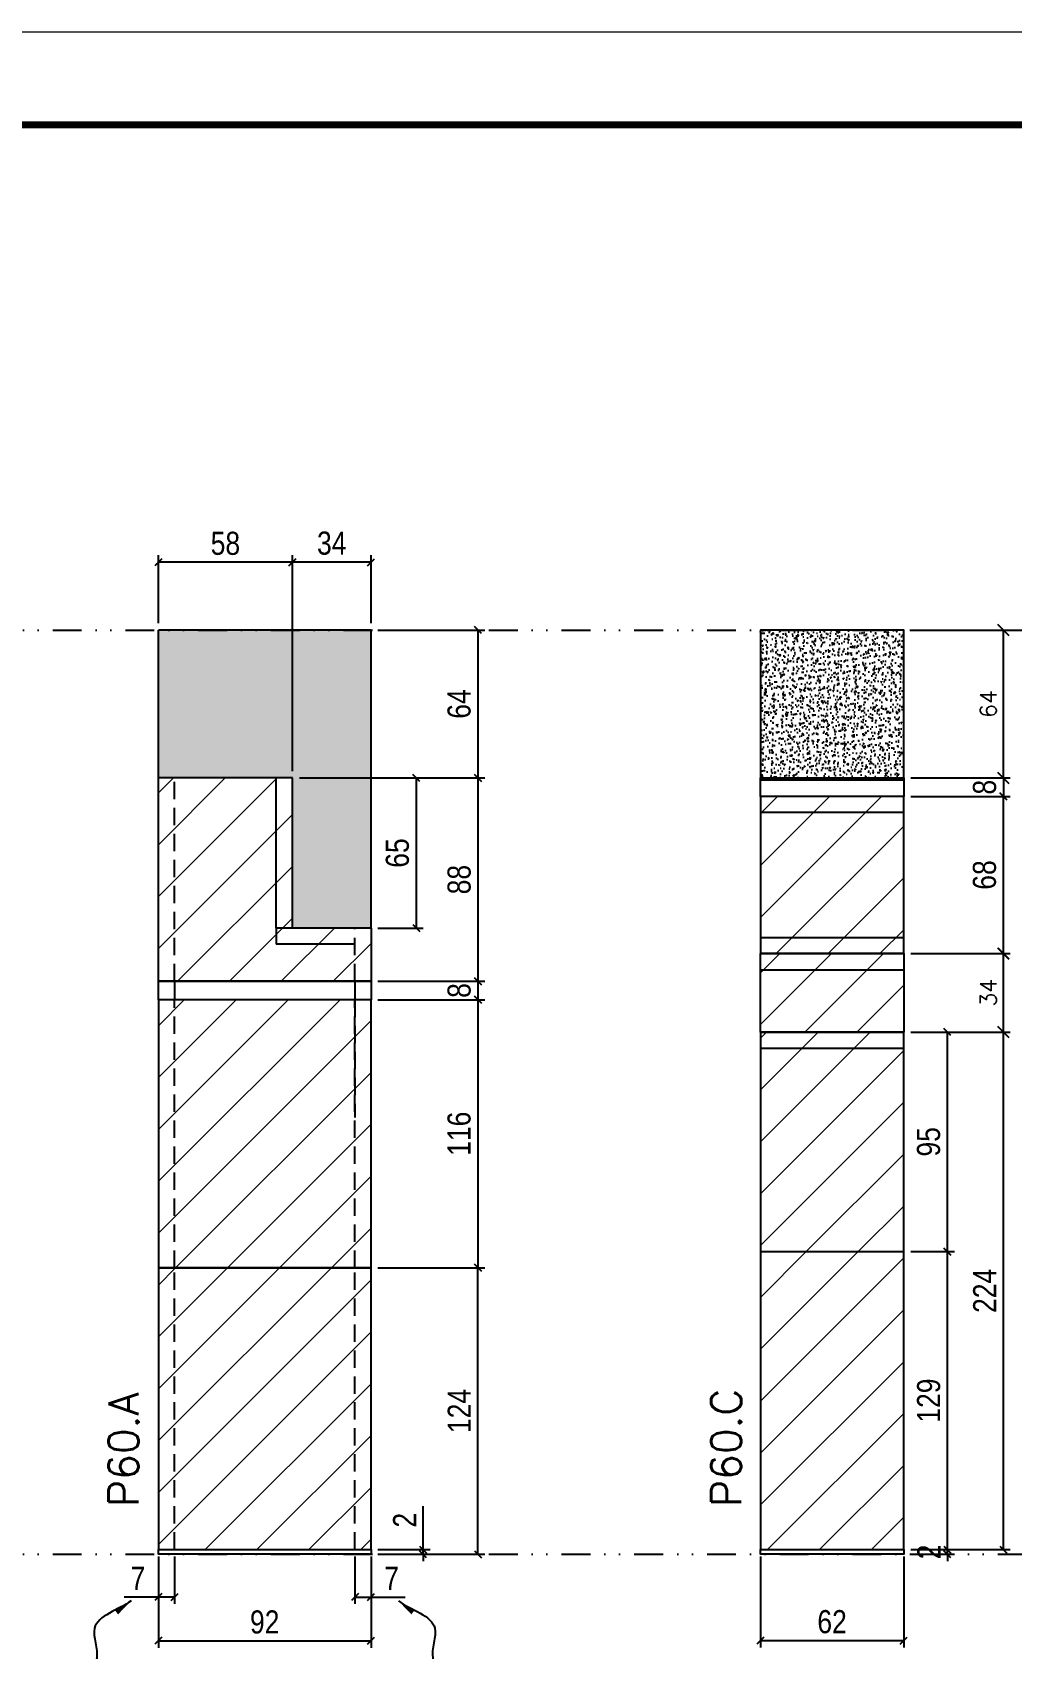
# Model space of a CAD drawing. Extents: x 28748 to 35002, y 14885 to 43501.
# Drawn here: x 29394 to 29818, y 31315 to 32015 of the extents above; entities that cross this region are included whole.
import ezdxf

# ---------------------------------------------------------------- set-up
doc = ezdxf.new("R2010")
doc.units = 0
for name, pattern in [('DASHED', [0.75, 0.5, -0.25]), ('DIVIDE2', [0.625, 0.25, -0.125, 0, -0.125, 0, -0.125]), ('HIDDEN', [0.375, 0.25, -0.125])]:
    doc.linetypes.add(name, pattern=pattern)
for name, color, linetype in [('COTA', 241, 'Continuous'), ('Nível', 160, 'Continuous'), ('Painéis', 200, 'Continuous'), ('SARR_2.2x7', 40, 'Continuous'), ('Sarrafo de Pressão', 42, 'HIDDEN')]:
    doc.layers.add(name, color=color, linetype=linetype)
for name, color, linetype, lineweight in [('Folhas', 255, 'Continuous', 9), ('Hachura', 251, 'Continuous', 9), ('SARRAFO DE PRESSAO', 251, 'DASHED', 9), ('Texto Seção', 7, 'Continuous', 15)]:
    doc.layers.add(name, color=color, linetype=linetype, lineweight=lineweight)
doc.styles.add('COTA TECNICA', font='techl___.ttf', dxfattribs={"height": 10})
doc.styles.add('COTA TECNICA-50', font='techl___.ttf', dxfattribs={"height": 10})
doc.styles.add('REGUA-120', font='ROMANS.shx', dxfattribs={"height": 15})
doc.styles.add('ROMANS', font='romans.shx')
doc.styles.get("Standard").update_dxf_attribs({"font": 'arial.ttf'})
doc.dimstyles.new('COTA PAINEL-50', dxfattribs={"dimtxt": 10, "dimasz": 3, "dimexe": 3, "dimexo": 3, "dimgap": 3, "dimtad": 1, "dimdec": 1, "dimzin": 12, "dimdsep": 46, "dimtxsty": 'COTA TECNICA-50', "dimblk1": 'OBLIQUE', "dimblk2": 'OBLIQUE', "dimsah": 1, "dimcen": 0.9, "dimclrd": 4, "dimclre": 4, "dimclrt": 240, "dimadec": 1, "dimazin": 3, "dimtfac": 1, "dimtdec": 1, "dimtmove": 0, "dimatfit": 3, "dimfxl": 1, "dimtolj": 1, "dimtzin": 12, "dimarcsym": 0})
doc.dimstyles.new('Cota Paínel', dxfattribs={"dimtxt": 7, "dimasz": 5, "dimexe": 3, "dimexo": 3, "dimgap": 3, "dimtad": 1, "dimdec": 1, "dimzin": 12, "dimdsep": 46, "dimtxsty": 'ROMANS', "dimblk": 'ARCHTICK', "dimcen": 0, "dimclrd": 4, "dimclre": 4, "dimclrt": 1, "dimadec": 1, "dimazin": 3, "dimtfac": 1, "dimtdec": 1, "dimtmove": 0, "dimatfit": 3, "dimldrblk": 'OBLIQUE', "dimfxl": 1, "dimtolj": 1, "dimtzin": 12, "dimarcsym": 0})
doc.dimstyles.new('PAINEL', dxfattribs={"dimtxt": 10, "dimasz": 3, "dimexe": 3, "dimexo": 3, "dimgap": 3, "dimtad": 1, "dimdec": 1, "dimzin": 12, "dimdsep": 46, "dimtxsty": 'COTA TECNICA', "dimblk1": 'OBLIQUE', "dimblk2": 'OBLIQUE', "dimsah": 1, "dimcen": 0.9, "dimclrd": 4, "dimclre": 4, "dimclrt": 240, "dimadec": 1, "dimazin": 3, "dimtfac": 1, "dimtdec": 1, "dimtmove": 0, "dimatfit": 3, "dimfxl": 1, "dimtolj": 1, "dimtzin": 12, "dimarcsym": 0})
doc.dimstyles.get("Standard").update_dxf_attribs({"dimtxt": 0.18, "dimasz": 0.18, "dimexe": 0.18, "dimexo": 0.0625, "dimgap": 0.09, "dimtad": 0, "dimtih": 1, "dimtoh": 1, "dimdec": 4, "dimzin": 0, "dimdsep": 46, "dimtxsty": 'Standard', "dimcen": 0.09, "dimadec": 0, "dimazin": 0, "dimtfac": 1, "dimtdec": 4, "dimtofl": 0, "dimtmove": 0, "dimatfit": 3, "dimfxl": 1, "dimtolj": 1, "dimtzin": 0, "dimarcsym": 0})
pattern_1 = [(45, (-101701.595, 2517.664), (-11.2253202, 11.2253202), [])]
pattern_2 = [(45, (-101997.046, 2517.664), (-11.2253202, 11.2253202), [])]
pattern_3 = [(45, (-4755, -1148.575), (-11.22532, 11.22532), [])]

# ---------------------------------------------------------------- blocks, each defined once
blk = doc.blocks.new('9999999999')
at = {"layer": 'Folhas'}
blk.add_lwpolyline([(98138.98, 34190.21), (99623.98, 34190.21), (99623.98, 35240.21), (98138.98, 35240.21)], close=True, dxfattribs=at)
at = {"layer": 'Folhas', "color": 30, "const_width": 3}
blk.add_lwpolyline([(98213.98, 34230.21), (99583.98, 34230.21), (99583.98, 35200.21), (98213.98, 35200.21)], close=True, dxfattribs=at)
blk = doc.blocks.new('_Oblique')
at = {"color": 0, "linetype": 'ByBlock', "lineweight": -2}
blk.add_line((-0.5, -0.5), (0.5, 0.5), dxfattribs=at)
blk = doc.blocks.new('*D816')
at = {"layer": 'COTA', "color": 4, "lineweight": -2, "transparency": 16777216}
for p, q in [((29448.86, 31355.28), (29448.86, 31315.82)), ((29540.86, 31355.28), (29540.86, 31315.82)), ((29448.86, 31318.82), (29540.86, 31318.82))]:
    blk.add_line(p, q, dxfattribs=at)
at = {"layer": 'Defpoints', "color": 0, "transparency": 16777216}
for p in [(29448.86, 31358.28), (29540.86, 31358.28), (29540.86, 31318.82)]:
    blk.add_point(p, dxfattribs=at)
at = {"layer": 'COTA', "color": 4, "lineweight": -2, "transparency": 16777216, "xscale": 3, "yscale": 3, "zscale": 3, "rotation": 180}
blk.add_blockref('_Oblique', (29448.86, 31318.82), dxfattribs=at)
at = {"layer": 'COTA', "color": 4, "lineweight": -2, "transparency": 16777216, "xscale": 3, "yscale": 3, "zscale": 3}
blk.add_blockref('_Oblique', (29540.86, 31318.82), dxfattribs=at)
at = {"layer": 'COTA', "color": 240, "transparency": 16777216, "insert": (29494.86, 31326.91), "char_height": 10, "attachment_point": 5, "style": 'COTA TECNICA'}
blk.add_mtext('\\A1;92', dxfattribs=at)
blk = doc.blocks.new('*D817')
at = {"layer": 'COTA', "color": 4, "lineweight": -2, "transparency": 16777216}
for p, q in [((29448.86, 31353.28), (29448.86, 31334.77)), ((29455.86, 31355.28), (29455.86, 31334.77)), ((29448.86, 31337.77), (29434.13, 31337.77)), ((29455.86, 31337.77), (29448.86, 31337.77))]:
    blk.add_line(p, q, dxfattribs=at)
at = {"layer": 'Defpoints', "color": 0, "transparency": 16777216}
for p in [(29448.86, 31356.28), (29455.86, 31358.28), (29448.86, 31337.77)]:
    blk.add_point(p, dxfattribs=at)
at = {"layer": 'COTA', "color": 4, "lineweight": -2, "transparency": 16777216, "xscale": 3, "yscale": 3, "zscale": 3, "rotation": 180}
blk.add_blockref('_Oblique', (29448.86, 31337.77), dxfattribs=at)
at = {"layer": 'COTA', "color": 4, "lineweight": -2, "transparency": 16777216, "xscale": 3, "yscale": 3, "zscale": 3}
blk.add_blockref('_Oblique', (29455.86, 31337.77), dxfattribs=at)
at = {"layer": 'COTA', "color": 240, "transparency": 16777216, "insert": (29439.99, 31345.84), "char_height": 10, "attachment_point": 5, "style": 'COTA TECNICA-50'}
blk.add_mtext('\\A1;7', dxfattribs=at)
blk = doc.blocks.new('*D818')
at = {"layer": 'COTA', "color": 4, "lineweight": -2, "transparency": 16777216}
for p, q in [((29533.86, 31355.28), (29533.86, 31334.77)), ((29540.86, 31353.28), (29540.86, 31334.77)), ((29533.86, 31337.77), (29540.86, 31337.77)), ((29540.86, 31337.77), (29555.59, 31337.77))]:
    blk.add_line(p, q, dxfattribs=at)
at = {"layer": 'Defpoints', "color": 0, "transparency": 16777216}
for p in [(29533.86, 31358.28), (29540.86, 31356.28), (29540.86, 31337.77)]:
    blk.add_point(p, dxfattribs=at)
at = {"layer": 'COTA', "color": 4, "lineweight": -2, "transparency": 16777216, "xscale": 3, "yscale": 3, "zscale": 3, "rotation": 180}
blk.add_blockref('_Oblique', (29533.86, 31337.77), dxfattribs=at)
at = {"layer": 'COTA', "color": 4, "lineweight": -2, "transparency": 16777216, "xscale": 3, "yscale": 3, "zscale": 3}
blk.add_blockref('_Oblique', (29540.86, 31337.77), dxfattribs=at)
at = {"layer": 'COTA', "color": 240, "transparency": 16777216, "insert": (29549.72, 31345.84), "char_height": 10, "attachment_point": 5, "style": 'COTA TECNICA-50'}
blk.add_mtext('\\A1;7', dxfattribs=at)
blk = doc.blocks.new('*D819')
at = {"layer": 'COTA', "color": 4, "lineweight": -2, "transparency": 16777216}
for p, q in [((29543.86, 31480.28), (29590.1, 31480.28)), ((29587.1, 31356.28), (29587.1, 31480.28)), ((29543.86, 31356.28), (29590.1, 31356.28))]:
    blk.add_line(p, q, dxfattribs=at)
at = {"layer": 'Defpoints', "color": 0, "transparency": 16777216}
for p in [(29540.86, 31480.28), (29587.1, 31480.28), (29540.86, 31356.28)]:
    blk.add_point(p, dxfattribs=at)
at = {"layer": 'COTA', "color": 4, "lineweight": -2, "transparency": 16777216, "xscale": 3, "yscale": 3, "zscale": 3}
for p, rotation in [((29587.1, 31480.28), 90), ((29587.1, 31356.28), 270)]:
    blk.add_blockref('_Oblique', p, dxfattribs=dict(at, rotation=rotation))
at = {"layer": 'COTA', "color": 240, "transparency": 16777216, "insert": (29579.02, 31418.28), "char_height": 10, "attachment_point": 5, "rotation": 90, "style": 'COTA TECNICA-50'}
blk.add_mtext('\\A1;124', dxfattribs=at)
blk = doc.blocks.new('*D820')
at = {"layer": 'COTA', "color": 4, "lineweight": -2, "transparency": 16777216}
for p, q in [((29563.38, 31358.28), (29563.38, 31377.08)), ((29543.86, 31358.28), (29566.38, 31358.28)), ((29543.86, 31356.28), (29566.38, 31356.28)), ((29563.38, 31356.28), (29563.38, 31358.28)), ((29563.38, 31356.28), (29563.38, 31353.28))]:
    blk.add_line(p, q, dxfattribs=at)
at = {"layer": 'Defpoints', "color": 0, "transparency": 16777216}
for p in [(29540.86, 31358.28), (29540.86, 31356.28), (29563.38, 31356.28)]:
    blk.add_point(p, dxfattribs=at)
at = {"layer": 'COTA', "color": 4, "lineweight": -2, "transparency": 16777216, "xscale": 3, "yscale": 3, "zscale": 3}
for p, rotation in [((29563.38, 31358.28), 270), ((29563.38, 31356.28), 90)]:
    blk.add_blockref('_Oblique', p, dxfattribs=dict(at, rotation=rotation))
at = {"layer": 'COTA', "color": 240, "transparency": 16777216, "insert": (29555.38, 31371.02), "char_height": 10, "attachment_point": 5, "rotation": 90, "style": 'COTA TECNICA-50'}
blk.add_mtext('\\A1;2', dxfattribs=at)
blk = doc.blocks.new('*D821')
at = {"layer": 'COTA', "color": 4, "linetype": 'ByBlock', "lineweight": -2, "transparency": 16777216}
for p, q in [((29543.86, 31596.28), (29590.1, 31596.28)), ((29587.1, 31596.28), (29587.1, 31480.28)), ((29543.86, 31480.28), (29590.1, 31480.28))]:
    blk.add_line(p, q, dxfattribs=at)
at = {"layer": 'Defpoints', "color": 0, "linetype": 'ByBlock', "transparency": 16777216}
for p in [(29540.86, 31596.28), (29540.86, 31480.28), (29587.1, 31480.28)]:
    blk.add_point(p, dxfattribs=at)
at = {"layer": 'COTA', "color": 4, "linetype": 'ByBlock', "lineweight": -2, "transparency": 16777216, "xscale": 3, "yscale": 3, "zscale": 3}
for p, rotation in [((29587.1, 31596.28), 90), ((29587.1, 31480.28), 270)]:
    blk.add_blockref('_Oblique', p, dxfattribs=dict(at, rotation=rotation))
at = {"layer": 'COTA', "color": 240, "linetype": 'ByBlock', "transparency": 16777216, "insert": (29578.99, 31538.28), "char_height": 10, "attachment_point": 5, "rotation": 90, "style": 'COTA TECNICA'}
blk.add_mtext('\\A1;116', dxfattribs=at)
blk = doc.blocks.new('*D822')
at = {"layer": 'COTA', "color": 4, "lineweight": -2, "transparency": 16777216}
for p, q in [((29709.3, 31355.28), (29709.3, 31315.93)), ((29771.3, 31355.28), (29771.3, 31315.93)), ((29709.3, 31318.93), (29771.3, 31318.93))]:
    blk.add_line(p, q, dxfattribs=at)
at = {"layer": 'Defpoints', "color": 0, "transparency": 16777216}
for p in [(29709.3, 31358.28), (29771.3, 31358.28), (29771.3, 31318.93)]:
    blk.add_point(p, dxfattribs=at)
at = {"layer": 'COTA', "color": 4, "lineweight": -2, "transparency": 16777216, "xscale": 3, "yscale": 3, "zscale": 3, "rotation": 180}
blk.add_blockref('_Oblique', (29709.3, 31318.93), dxfattribs=at)
at = {"layer": 'COTA', "color": 4, "lineweight": -2, "transparency": 16777216, "xscale": 3, "yscale": 3, "zscale": 3}
blk.add_blockref('_Oblique', (29771.3, 31318.93), dxfattribs=at)
at = {"layer": 'COTA', "color": 240, "transparency": 16777216, "insert": (29740.3, 31327.03), "char_height": 10, "attachment_point": 5, "style": 'COTA TECNICA'}
blk.add_mtext('\\A1;62', dxfattribs=at)
blk = doc.blocks.new('*D823')
at = {"layer": 'COTA', "color": 4, "lineweight": -2, "transparency": 16777216}
for p, q in [((29774.3, 31358.28), (29793.21, 31358.28)), ((29774.3, 31356.28), (29793.21, 31356.28)), ((29790.21, 31358.28), (29790.21, 31361.28)), ((29790.21, 31356.28), (29790.21, 31358.28)), ((29790.21, 31356.28), (29790.21, 31353.28))]:
    blk.add_line(p, q, dxfattribs=at)
at = {"layer": 'Defpoints', "color": 0, "transparency": 16777216}
for p in [(29771.3, 31358.28), (29771.3, 31356.28), (29790.21, 31358.28)]:
    blk.add_point(p, dxfattribs=at)
at = {"layer": 'COTA', "color": 4, "lineweight": -2, "transparency": 16777216, "xscale": 3, "yscale": 3, "zscale": 3}
for p, rotation in [((29790.21, 31358.28), 270), ((29790.21, 31356.28), 90)]:
    blk.add_blockref('_Oblique', p, dxfattribs=dict(at, rotation=rotation))
at = {"layer": 'COTA', "color": 240, "transparency": 16777216, "insert": (29782.21, 31357.28), "char_height": 10, "attachment_point": 5, "rotation": 90, "style": 'COTA TECNICA-50'}
blk.add_mtext('\\A1;2', dxfattribs=at)
blk = doc.blocks.new('*D1682')
at = {"layer": 'COTA', "color": 4, "linetype": 'ByBlock', "lineweight": -2, "transparency": 16777216}
for p, q in [((29774.3, 31582.28), (29817.39, 31582.28)), ((29814.39, 31358.28), (29814.39, 31582.28)), ((29774.3, 31358.28), (29817.39, 31358.28))]:
    blk.add_line(p, q, dxfattribs=at)
at = {"layer": 'Defpoints', "color": 0, "linetype": 'ByBlock', "transparency": 16777216}
for p in [(29771.3, 31582.28), (29814.39, 31582.28), (29771.3, 31358.28)]:
    blk.add_point(p, dxfattribs=at)
at = {"layer": 'COTA', "color": 4, "linetype": 'ByBlock', "lineweight": -2, "transparency": 16777216, "xscale": 3, "yscale": 3, "zscale": 3}
for p, rotation in [((29814.39, 31582.28), 90), ((29814.39, 31358.28), 270)]:
    blk.add_blockref('_Oblique', p, dxfattribs=dict(at, rotation=rotation))
at = {"layer": 'COTA', "color": 240, "linetype": 'ByBlock', "transparency": 16777216, "insert": (29806.31, 31470.28), "char_height": 10, "attachment_point": 5, "rotation": 90, "style": 'COTA TECNICA'}
blk.add_mtext('\\A1;224', dxfattribs=at)
blk = doc.blocks.new('*D1683')
at = {"layer": 'COTA', "color": 4, "linetype": 'ByBlock', "lineweight": -2, "transparency": 16777216}
for p, q in [((29774.3, 31487.28), (29793.21, 31487.28)), ((29790.21, 31358.28), (29790.21, 31487.28)), ((29774.3, 31358.28), (29793.21, 31358.28))]:
    blk.add_line(p, q, dxfattribs=at)
at = {"layer": 'Defpoints', "color": 0, "linetype": 'ByBlock', "transparency": 16777216}
for p in [(29771.3, 31487.28), (29790.21, 31487.28), (29771.3, 31358.28)]:
    blk.add_point(p, dxfattribs=at)
at = {"layer": 'COTA', "color": 4, "linetype": 'ByBlock', "lineweight": -2, "transparency": 16777216, "xscale": 3, "yscale": 3, "zscale": 3}
for p, rotation in [((29790.21, 31487.28), 90), ((29790.21, 31358.28), 270)]:
    blk.add_blockref('_Oblique', p, dxfattribs=dict(at, rotation=rotation))
at = {"layer": 'COTA', "color": 240, "linetype": 'ByBlock', "transparency": 16777216, "insert": (29782.12, 31422.78), "char_height": 10, "attachment_point": 5, "rotation": 90, "style": 'COTA TECNICA'}
blk.add_mtext('\\A1;129', dxfattribs=at)
blk = doc.blocks.new('*D1684')
at = {"layer": 'COTA', "color": 4, "linetype": 'ByBlock', "lineweight": -2, "transparency": 16777216}
for p, q in [((29774.3, 31582.28), (29793.21, 31582.28)), ((29790.21, 31487.28), (29790.21, 31582.28)), ((29774.3, 31487.28), (29793.21, 31487.28))]:
    blk.add_line(p, q, dxfattribs=at)
at = {"layer": 'Defpoints', "color": 0, "linetype": 'ByBlock', "transparency": 16777216}
for p in [(29771.3, 31582.28), (29790.21, 31582.28), (29771.3, 31487.28)]:
    blk.add_point(p, dxfattribs=at)
at = {"layer": 'COTA', "color": 4, "linetype": 'ByBlock', "lineweight": -2, "transparency": 16777216, "xscale": 3, "yscale": 3, "zscale": 3}
for p, rotation in [((29790.21, 31582.28), 90), ((29790.21, 31487.28), 270)]:
    blk.add_blockref('_Oblique', p, dxfattribs=dict(at, rotation=rotation))
at = {"layer": 'COTA', "color": 240, "linetype": 'ByBlock', "transparency": 16777216, "insert": (29782.07, 31534.78), "char_height": 10, "attachment_point": 5, "rotation": 90, "style": 'COTA TECNICA'}
blk.add_mtext('\\A1;95', dxfattribs=at)
blk = doc.blocks.new('_ArchTick')
at = {"color": 0, "linetype": 'ByBlock', "const_width": 0.15}
blk.add_lwpolyline([(-0.5, -0.5), (0.5, 0.5)], dxfattribs=at)
blk = doc.blocks.new('*D1689')
at = {"layer": 'COTA', "color": 4, "lineweight": -2, "transparency": 16777216}
for p, q in [((29774.3, 31616.28), (29817.39, 31616.28)), ((29814.39, 31582.28), (29814.39, 31616.28)), ((29774.3, 31582.28), (29817.39, 31582.28))]:
    blk.add_line(p, q, dxfattribs=at)
at = {"layer": 'Defpoints', "color": 0, "transparency": 16777216}
for p in [(29771.3, 31616.28), (29814.39, 31616.28), (29771.3, 31582.28)]:
    blk.add_point(p, dxfattribs=at)
at = {"layer": 'COTA', "color": 4, "lineweight": -2, "transparency": 16777216, "xscale": 5, "yscale": 5, "zscale": 5}
for p, rotation in [((29814.39, 31616.28), 90), ((29814.39, 31582.28), 270)]:
    blk.add_blockref('_ArchTick', p, dxfattribs=dict(at, rotation=rotation))
at = {"layer": 'COTA', "color": 1, "transparency": 16777216, "insert": (29807.89, 31599.28), "char_height": 7, "attachment_point": 5, "rotation": 90, "style": 'ROMANS'}
blk.add_mtext('\\A1;34', dxfattribs=at)
blk = doc.blocks.new('*D2016')
at = {"layer": 'COTA', "color": 4, "lineweight": -2, "transparency": 16777216}
for p, q in [((29774.3, 31756.28), (29817.39, 31756.28)), ((29814.39, 31692.28), (29814.39, 31756.28)), ((29774.3, 31692.28), (29817.39, 31692.28))]:
    blk.add_line(p, q, dxfattribs=at)
at = {"layer": 'Defpoints', "color": 0, "transparency": 16777216}
for p in [(29771.3, 31756.28), (29814.39, 31756.28), (29771.3, 31692.28)]:
    blk.add_point(p, dxfattribs=at)
at = {"layer": 'COTA', "color": 4, "lineweight": -2, "transparency": 16777216, "xscale": 5, "yscale": 5, "zscale": 5}
for p, rotation in [((29814.39, 31756.28), 90), ((29814.39, 31692.28), 270)]:
    blk.add_blockref('_ArchTick', p, dxfattribs=dict(at, rotation=rotation))
at = {"layer": 'COTA', "color": 1, "transparency": 16777216, "insert": (29807.89, 31724.28), "char_height": 7, "attachment_point": 5, "rotation": 90, "style": 'ROMANS'}
blk.add_mtext('\\A1;64', dxfattribs=at)
blk = doc.blocks.new('*D2124')
at = {"layer": 'COTA', "color": 4, "lineweight": -2, "transparency": 16777216}
for p, q in [((29774.3, 31684.28), (29817.39, 31684.28)), ((29814.39, 31616.28), (29814.39, 31684.28)), ((29774.3, 31616.28), (29817.39, 31616.28))]:
    blk.add_line(p, q, dxfattribs=at)
at = {"layer": 'Defpoints', "color": 0, "transparency": 16777216}
for p in [(29771.3, 31684.28), (29814.39, 31684.28), (29771.3, 31616.28)]:
    blk.add_point(p, dxfattribs=at)
at = {"layer": 'COTA', "color": 4, "lineweight": -2, "transparency": 16777216, "xscale": 3, "yscale": 3, "zscale": 3}
for p, rotation in [((29814.39, 31684.28), 90), ((29814.39, 31616.28), 270)]:
    blk.add_blockref('_Oblique', p, dxfattribs=dict(at, rotation=rotation))
at = {"layer": 'COTA', "color": 240, "transparency": 16777216, "insert": (29806.26, 31650.28), "char_height": 10, "attachment_point": 5, "rotation": 90, "style": 'COTA TECNICA'}
blk.add_mtext('\\A1;68', dxfattribs=at)
blk = doc.blocks.new('*D2448')
at = {"layer": 'COTA', "color": 4, "lineweight": -2, "transparency": 16777216}
for p, q in [((29543.86, 31756.28), (29590.1, 31756.28)), ((29587.1, 31756.28), (29587.1, 31692.28)), ((29543.86, 31692.28), (29590.1, 31692.28))]:
    blk.add_line(p, q, dxfattribs=at)
at = {"layer": 'Defpoints', "color": 0, "transparency": 16777216}
for p in [(29540.86, 31756.28), (29540.86, 31692.28), (29587.1, 31692.28)]:
    blk.add_point(p, dxfattribs=at)
at = {"layer": 'COTA', "color": 4, "lineweight": -2, "transparency": 16777216, "xscale": 3, "yscale": 3, "zscale": 3}
for p, rotation in [((29587.1, 31756.28), 90), ((29587.1, 31692.28), 270)]:
    blk.add_blockref('_Oblique', p, dxfattribs=dict(at, rotation=rotation))
at = {"layer": 'COTA', "color": 240, "transparency": 16777216, "insert": (29578.99, 31724.28), "char_height": 10, "attachment_point": 5, "rotation": 90, "style": 'COTA TECNICA'}
blk.add_mtext('\\A1;64', dxfattribs=at)
blk = doc.blocks.new('*D2449')
at = {"layer": 'COTA', "color": 4, "lineweight": -2, "transparency": 16777216}
for p, q in [((29506.86, 31695.28), (29506.86, 31788.63)), ((29540.86, 31785.63), (29506.86, 31785.63)), ((29540.86, 31759.28), (29540.86, 31788.63))]:
    blk.add_line(p, q, dxfattribs=at)
at = {"layer": 'Defpoints', "color": 0, "transparency": 16777216}
for p in [(29506.86, 31785.63), (29540.86, 31756.28), (29506.86, 31692.28)]:
    blk.add_point(p, dxfattribs=at)
at = {"layer": 'COTA', "color": 4, "lineweight": -2, "transparency": 16777216, "xscale": 3, "yscale": 3, "zscale": 3, "rotation": 180}
blk.add_blockref('_Oblique', (29506.86, 31785.63), dxfattribs=at)
at = {"layer": 'COTA', "color": 4, "lineweight": -2, "transparency": 16777216, "xscale": 3, "yscale": 3, "zscale": 3}
blk.add_blockref('_Oblique', (29540.86, 31785.63), dxfattribs=at)
at = {"layer": 'COTA', "color": 240, "transparency": 16777216, "insert": (29523.86, 31793.85), "char_height": 10, "attachment_point": 5, "style": 'COTA TECNICA'}
blk.add_mtext('\\A1;34', dxfattribs=at)
blk = doc.blocks.new('*D2450')
at = {"layer": 'COTA', "color": 4, "lineweight": -2, "transparency": 16777216}
for p, q in [((29448.86, 31759.28), (29448.86, 31788.63)), ((29506.86, 31785.63), (29448.86, 31785.63)), ((29506.86, 31695.28), (29506.86, 31788.63))]:
    blk.add_line(p, q, dxfattribs=at)
at = {"layer": 'Defpoints', "color": 0, "transparency": 16777216}
for p in [(29448.86, 31785.63), (29448.86, 31756.28), (29506.86, 31692.28)]:
    blk.add_point(p, dxfattribs=at)
at = {"layer": 'COTA', "color": 4, "lineweight": -2, "transparency": 16777216, "xscale": 3, "yscale": 3, "zscale": 3, "rotation": 180}
blk.add_blockref('_Oblique', (29448.86, 31785.63), dxfattribs=at)
at = {"layer": 'COTA', "color": 4, "lineweight": -2, "transparency": 16777216, "xscale": 3, "yscale": 3, "zscale": 3}
blk.add_blockref('_Oblique', (29506.86, 31785.63), dxfattribs=at)
at = {"layer": 'COTA', "color": 240, "transparency": 16777216, "insert": (29477.86, 31793.76), "char_height": 10, "attachment_point": 5, "style": 'COTA TECNICA'}
blk.add_mtext('\\A1;58', dxfattribs=at)
blk = doc.blocks.new('*D2451')
at = {"layer": 'COTA', "color": 4, "lineweight": -2, "transparency": 16777216}
for p, q in [((29509.86, 31692.28), (29563.4, 31692.28)), ((29560.4, 31692.28), (29560.4, 31627.28)), ((29543.86, 31627.28), (29563.4, 31627.28))]:
    blk.add_line(p, q, dxfattribs=at)
at = {"layer": 'Defpoints', "color": 0, "transparency": 16777216}
for p in [(29506.86, 31692.28), (29540.86, 31627.28), (29560.4, 31627.28)]:
    blk.add_point(p, dxfattribs=at)
at = {"layer": 'COTA', "color": 4, "lineweight": -2, "transparency": 16777216, "xscale": 3, "yscale": 3, "zscale": 3}
for p, rotation in [((29560.4, 31692.28), 90), ((29560.4, 31627.28), 270)]:
    blk.add_blockref('_Oblique', p, dxfattribs=dict(at, rotation=rotation))
at = {"layer": 'COTA', "color": 240, "transparency": 16777216, "insert": (29552.29, 31659.78), "char_height": 10, "attachment_point": 5, "rotation": 90, "style": 'COTA TECNICA'}
blk.add_mtext('\\A1;65', dxfattribs=at)
blk = doc.blocks.new('*D2452')
at = {"layer": 'COTA', "color": 4, "lineweight": -2, "transparency": 16777216}
for p, q in [((29509.86, 31692.28), (29590.1, 31692.28)), ((29587.1, 31692.28), (29587.1, 31604.28)), ((29543.86, 31604.28), (29590.1, 31604.28))]:
    blk.add_line(p, q, dxfattribs=at)
at = {"layer": 'Defpoints', "color": 0, "transparency": 16777216}
for p in [(29506.86, 31692.28), (29540.86, 31604.28), (29587.1, 31604.28)]:
    blk.add_point(p, dxfattribs=at)
at = {"layer": 'COTA', "color": 4, "lineweight": -2, "transparency": 16777216, "xscale": 3, "yscale": 3, "zscale": 3}
for p, rotation in [((29587.1, 31692.28), 90), ((29587.1, 31604.28), 270)]:
    blk.add_blockref('_Oblique', p, dxfattribs=dict(at, rotation=rotation))
at = {"layer": 'COTA', "color": 240, "transparency": 16777216, "insert": (29579, 31648.28), "char_height": 10, "attachment_point": 5, "rotation": 90, "style": 'COTA TECNICA'}
blk.add_mtext('\\A1;88', dxfattribs=at)
blk = doc.blocks.new('*D2615')
at = {"layer": 'COTA', "color": 4, "lineweight": -2, "transparency": 16777216}
for p, q in [((29543.86, 31604.28), (29590.1, 31604.28)), ((29587.1, 31604.28), (29587.1, 31596.28)), ((29543.86, 31596.28), (29590.1, 31596.28))]:
    blk.add_line(p, q, dxfattribs=at)
at = {"layer": 'Defpoints', "color": 0, "transparency": 16777216}
for p in [(29540.86, 31604.28), (29540.86, 31596.28), (29587.1, 31596.28)]:
    blk.add_point(p, dxfattribs=at)
at = {"layer": 'COTA', "color": 4, "lineweight": -2, "transparency": 16777216, "xscale": 3, "yscale": 3, "zscale": 3}
for p, rotation in [((29587.1, 31604.28), 90), ((29587.1, 31596.28), 270)]:
    blk.add_blockref('_Oblique', p, dxfattribs=dict(at, rotation=rotation))
at = {"layer": 'COTA', "color": 240, "transparency": 16777216, "insert": (29579, 31600.28), "char_height": 10, "attachment_point": 5, "rotation": 90, "style": 'COTA TECNICA'}
blk.add_mtext('\\A1;8', dxfattribs=at)
blk = doc.blocks.new('*D2616')
at = {"layer": 'COTA', "color": 4, "lineweight": -2, "transparency": 16777216}
for p, q in [((29774.3, 31692.28), (29817.39, 31692.28)), ((29814.39, 31692.28), (29814.39, 31684.28)), ((29774.3, 31684.28), (29817.39, 31684.28))]:
    blk.add_line(p, q, dxfattribs=at)
at = {"layer": 'Defpoints', "color": 0, "transparency": 16777216}
for p in [(29771.3, 31692.28), (29771.3, 31684.28), (29814.39, 31684.28)]:
    blk.add_point(p, dxfattribs=at)
at = {"layer": 'COTA', "color": 4, "lineweight": -2, "transparency": 16777216, "xscale": 3, "yscale": 3, "zscale": 3}
for p, rotation in [((29814.39, 31692.28), 90), ((29814.39, 31684.28), 270)]:
    blk.add_blockref('_Oblique', p, dxfattribs=dict(at, rotation=rotation))
at = {"layer": 'COTA', "color": 240, "transparency": 16777216, "insert": (29806.29, 31688.28), "char_height": 10, "attachment_point": 5, "rotation": 90, "style": 'COTA TECNICA'}
blk.add_mtext('\\A1;8', dxfattribs=at)

msp = doc.modelspace()

# ---------------------------------------------------------------- hatches: boundary and pattern name
at = {"layer": 'COTA', "linetype": 'ByBlock'}
h = msp.add_hatch(dxfattribs=at)
h.set_pattern_fill('AR-CONC', color=256, scale=0.03)
h.set_pattern_definition([(50, (-1543.851, -1099.575), (5.46554007, -0.47817257), [0.5715, -6.2865]), (355, (-1543.851, -1099.575), (-1.05730264, 5.73170536), [0.4572, -5.0292175]), (100.451445, (-1543.396, -1099.615), (4.4082374, 5.25353256), [0.48570026, -5.34270734]), (46.1842, (-1543.851, -1098.051), (8.1323712, -1.2612698), [0.85725, -9.42975]), (96.635558, (-1543.1735, -1098.156), (7.122124, 7.4227837), [0.7285507, -8.0140682]), (351.184151, (-1543.851, -1098.051), (7.122124, 7.4227837), [0.685799, -7.543792]), (21, (-1543.089, -1098.432), (4.54843174, -3.06795595), [0.5715, -6.2865]), (326, (-1543.089, -1098.432), (1.85406085, 5.525639), [0.4572, -5.0292]), (71.451445, (-1542.71, -1098.688), (6.4024926, 2.45768307), [0.48570026, -5.3426981]), (37.5, (-1543.8512, -1099.5751), (0.0926581, 2.53665117), [0, -4.96824, 0, -5.1054, 0, -5.04825]), (7.5, (-1543.8512, -1099.575), (2.00458988, 3.00541724), [0, -2.91084, 0, -4.85394, 0, -1.92405]), (327.5, (-1545.5505, -1099.5751), (4.067717855, -0.17186232), [0, -1.905, 0, -5.9436, 0, -7.8867]), (317.5, (-1546.3125, -1099.575), (4.44387544, 0.76279473), [0, -2.4765, 0, -3.94716, 0, -5.6007])])
h.paths.add_polyline_path([(29540.86, 31627.28), (29506.86, 31627.28), (29506.86, 31692.28), (29448.86, 31692.28), (29448.86, 31756.28), (29540.86, 31756.28)])
h = msp.add_hatch(dxfattribs=at)
h.set_pattern_fill('AR-CONC', color=256, scale=0.03)
h.set_pattern_definition([(50, (22615.8086, 34439.735), (5.46554, -0.4781726), [0.5715, -6.2865]), (355, (22615.8086, 34439.735), (-1.0573026, 5.7317054), [0.4572, -5.0292175]), (100.451445, (22616.264, 34439.695), (4.4082374, 5.2535326), [0.4857003, -5.3427073]), (46.1842, (22615.8086, 34441.259), (8.132371, -1.26127), [0.85725, -9.42975]), (96.63556, (22616.486, 34441.154), (7.122124, 7.422784), [0.728551, -8.014068]), (351.18415, (22615.809, 34441.259), (7.122124, 7.422784), [0.685799, -7.543792]), (21, (22616.5706, 34440.878), (4.5484317, -3.067956), [0.5715, -6.2865]), (326, (22616.5706, 34440.878), (1.854061, 5.525639), [0.4572, -5.0292]), (71.451445, (22616.9496, 34440.6224), (6.4024926, 2.457683), [0.4857003, -5.342698]), (37.5, (22615.8086, 34439.735), (0.0926581, 2.53665117), [0, -4.96824, 0, -5.1054, 0, -5.04825]), (7.5, (22615.8086, 34439.735), (2.0045899, 3.0054172), [0, -2.91084, 0, -4.85394, 0, -1.92405]), (327.5, (22614.1093, 34439.735), (4.06771786, -0.1718623), [0, -1.905, 0, -5.9436, 0, -7.8867]), (317.5, (22613.3473, 34439.735), (4.4438754, 0.7627947), [0, -2.4765, 0, -3.94716, 0, -5.6007])])
h.paths.add_polyline_path([(29771.3, 31756.28), (29709.3, 31756.28), (29709.3, 31692.28), (29771.3, 31692.28)])
at = {"layer": 'Hachura'}
h = msp.add_hatch(dxfattribs=at)
h.set_pattern_fill('ANSI31', color=256, scale=5)
h.set_pattern_definition(pattern_3)
h.paths.add_polyline_path([(29506.86, 31692.28), (29448.86, 31692.28), (29448.86, 31604.28), (29540.86, 31604.28), (29540.86, 31627.28), (29506.86, 31627.28)])
h = msp.add_hatch(dxfattribs=at)
h.set_pattern_fill('ANSI31', color=256, scale=5)
h.set_pattern_definition(pattern_3)
h.paths.add_polyline_path([(29771.3, 31684.28), (29709.3, 31684.28), (29709.3, 31616.28), (29771.3, 31616.28)])
at = {"layer": 'Hachura', "linetype": 'ByBlock'}
h = msp.add_hatch(dxfattribs=at)
h.set_pattern_fill('ANSI31', color=256, scale=5)
h.set_pattern_definition([(45, (22615.809, 34392.735), (-11.22532, 11.22532), [])])
h.paths.add_polyline_path([(29709.3, 31616.28), (29709.3, 31582.28), (29771.3, 31582.28), (29771.3, 31616.28)])
h = msp.add_hatch(dxfattribs=at)
h.set_pattern_fill('ANSI31', color=256, scale=5)
h.set_pattern_definition(pattern_1)
h.paths.add_polyline_path([(29540.86, 31596.28), (29448.86, 31596.28), (29448.86, 31480.28), (29540.86, 31480.28)])
h = msp.add_hatch(dxfattribs=at)
h.set_pattern_fill('ANSI31', color=256, scale=5)
h.set_pattern_definition(pattern_2)
h.paths.add_polyline_path([(29709.3, 31487.28), (29771.3, 31487.28), (29771.3, 31582.28), (29709.3, 31582.28)])
h = msp.add_hatch(dxfattribs=at)
h.set_pattern_fill('ANSI31', color=256, scale=5)
h.set_pattern_definition(pattern_2)
h.paths.add_polyline_path([(29771.3, 31487.28), (29709.3, 31487.28), (29709.3, 31358.28), (29771.3, 31358.28)])
h = msp.add_hatch(dxfattribs=at)
h.set_pattern_fill('ANSI31', color=256, scale=5)
h.set_pattern_definition(pattern_1)
h.paths.add_polyline_path([(29540.86, 31480.28), (29448.86, 31480.28), (29448.86, 31358.28), (29540.86, 31358.28)])

# ---------------------------------------------------------------- linework, layer by layer
at = {"layer": 'COTA', "linetype": 'ByBlock'}
for p, q in [((29448.86, 31692.28), (29448.86, 31756.28)), ((29540.86, 31756.28), (29448.86, 31756.28)), ((29540.86, 31627.28), (29540.86, 31756.28))]:
    msp.add_line(p, q, dxfattribs=at)
msp.add_lwpolyline([(29709.3, 31692.28), (29771.3, 31692.28), (29771.3, 31756.28), (29709.3, 31756.28)], close=True, dxfattribs=at)
at = {"layer": 'Nível', "color": 4, "linetype": 'DIVIDE2', "ltscale": 50}
for p, q in [((29183, 31756.28), (30193.34, 31756.28)), ((29183, 31356.28), (30193.34, 31356.28))]:
    msp.add_line(p, q, dxfattribs=at)
at = {"layer": 'Painéis'}
for p, q in [((29448.86, 31604.28), (29448.86, 31692.28)), ((29506.86, 31692.28), (29448.86, 31692.28)), ((29506.86, 31627.28), (29506.86, 31692.28)), ((29771.3, 31684.28), (29709.3, 31684.28)), ((29709.3, 31684.28), (29709.3, 31616.28)), ((29771.3, 31616.28), (29771.3, 31684.28)), ((29540.86, 31627.28), (29506.86, 31627.28)), ((29540.86, 31627.28), (29540.86, 31604.28)), ((29771.3, 31616.28), (29709.3, 31616.28)), ((29709.3, 31616.28), (29771.3, 31616.28)), ((29448.86, 31604.28), (29540.86, 31604.28)), ((29540.86, 31604.28), (29448.86, 31604.28)), ((29448.86, 31596.28), (29448.86, 31604.28)), ((29540.86, 31604.28), (29540.86, 31596.28)), ((29709.3, 31582.28), (29771.3, 31582.28)), ((29771.3, 31582.28), (29709.3, 31582.28)), ((29709.3, 31582.28), (29709.3, 31582.28)), ((29771.3, 31582.28), (29771.3, 31582.28)), ((29709.3, 31487.28), (29771.3, 31487.28))]:
    msp.add_line(p, q, dxfattribs=at)
for points in [[(29709.3, 31692.28), (29771.3, 31692.28), (29771.3, 31684.28), (29709.3, 31684.28)], [(29709.3, 31616.28), (29771.3, 31616.28), (29771.3, 31582.28), (29709.3, 31582.28)], [(29448.86, 31480.28), (29540.86, 31480.28), (29540.86, 31596.28), (29448.86, 31596.28)], [(29709.3, 31358.28), (29771.3, 31358.28), (29771.3, 31582.28), (29709.3, 31582.28)], [(29448.86, 31358.28), (29540.86, 31358.28), (29540.86, 31480.28), (29448.86, 31480.28)], [(29448.86, 31358.28), (29540.86, 31358.28), (29540.86, 31356.28), (29448.86, 31356.28)], [(29709.3, 31358.28), (29771.3, 31358.28), (29771.3, 31356.28), (29709.3, 31356.28)]]:
    msp.add_lwpolyline(points, close=True, dxfattribs=at)
at = {"layer": 'SARR_2.2x7'}
for p, q in [((29499.86, 31627.28), (29499.86, 31692.28)), ((29771.3, 31691.28), (29709.3, 31691.28)), ((29771.3, 31677.28), (29709.3, 31677.28)), ((29499.86, 31627.28), (29499.86, 31620.28)), ((29506.86, 31627.28), (29499.86, 31627.28)), ((29709.3, 31623.28), (29771.3, 31623.28)), ((29533.86, 31620.28), (29499.86, 31620.28)), ((29709.3, 31609.28), (29771.3, 31609.28)), ((29709.3, 31575.28), (29771.3, 31575.28))]:
    msp.add_line(p, q, dxfattribs=at)
at = {"layer": 'Sarrafo de Pressão', "ltscale": 30}
for p, q in [((29455.86, 31604.28), (29455.86, 31692.28)), ((29533.86, 31604.28), (29533.86, 31627.28)), ((29455.86, 31604.28), (29455.86, 31596.28)), ((29533.86, 31604.28), (29533.86, 31596.28)), ((29455.86, 31480.28), (29455.86, 31596.28)), ((29533.86, 31480.28), (29533.86, 31596.28)), ((29533.86, 31596.28), (29533.86, 31545.28)), ((29455.86, 31358.28), (29455.86, 31480.28)), ((29533.86, 31358.28), (29533.86, 31480.28))]:
    msp.add_line(p, q, dxfattribs=at)

# ---------------------------------------------------------------- block references
at = {"layer": 'SARRAFO DE PRESSAO', "color": 6, "linetype": 'ByBlock'}
msp.add_blockref('9999999999', (-69390.64, -3225.21), dxfattribs=at)

# ---------------------------------------------------------------- texts
at = {"layer": 'Texto Seção', "char_height": 13, "width": 285.3299, "attachment_point": 7, "rotation": 90, "style": 'REGUA-120'}
for s, insert in [('P60.A', (29440.31, 31376.74)), ('P60.C', (29700.97, 31376.74))]:
    msp.add_mtext(s, dxfattribs=dict(at, insert=insert))

# ---------------------------------------------------------------- dimensions: what is measured, and where the dimension line sits
at = {"layer": 'COTA'}
dim = msp.add_linear_dim(base=(29448.86, 31785.63), p1=(29506.86, 31692.28), p2=(29448.86, 31756.28), angle=180, dimstyle='PAINEL', override={"dimtmove": 1}, dxfattribs=at)
dim.commit()
dim.dimension.update_dxf_attribs({"geometry": '*D2450', "text_midpoint": (29477.86, 31793.76)})
for base, p1, p2, angle, dimstyle, picture, middle in [((29506.86, 31785.63), (29540.86, 31756.28), (29506.86, 31692.28), 180, 'PAINEL', '*D2449', (29523.86, 31793.85)), ((29587.1, 31692.28), (29540.86, 31756.28), (29540.86, 31692.28), 90, 'PAINEL', '*D2448', (29578.99, 31724.28)), ((29814.39, 31756.28), (29771.3, 31692.28), (29771.3, 31756.28), 90, 'Cota Paínel', '*D2016', (29807.89, 31724.28)), ((29560.4, 31627.28), (29506.86, 31692.28), (29540.86, 31627.28), 90, 'PAINEL', '*D2451', (29552.29, 31659.78)), ((29587.1, 31604.28), (29506.86, 31692.28), (29540.86, 31604.28), 90, 'PAINEL', '*D2452', (29579, 31648.28)), ((29814.39, 31684.28), (29771.3, 31616.28), (29771.3, 31684.28), 90, 'PAINEL', '*D2124', (29806.26, 31650.28)), ((29814.39, 31616.28), (29771.3, 31582.28), (29771.3, 31616.28), 90, 'Cota Paínel', '*D1689', (29807.89, 31599.28)), ((29587.1, 31480.28), (29540.86, 31356.28), (29540.86, 31480.28), 90, 'COTA PAINEL-50', '*D819', (29579.02, 31418.28)), ((29448.86, 31337.77), (29455.86, 31358.28), (29448.86, 31356.28), 180, 'COTA PAINEL-50', '*D817', (29439.99, 31345.84))]:
    dim = msp.add_linear_dim(base=base, p1=p1, p2=p2, angle=angle, dimstyle=dimstyle, dxfattribs=at)
    dim.commit()
    dim.dimension.update_dxf_attribs({"geometry": picture, "text_midpoint": middle})
for base, p1, p2, dimstyle, picture, middle in [((29814.39, 31684.28), (29771.3, 31692.28), (29771.3, 31684.28), 'PAINEL', '*D2616', (29814.39, 31688.28)), ((29587.1, 31596.28), (29540.86, 31604.28), (29540.86, 31596.28), 'PAINEL', '*D2615', (29587.1, 31600.28)), ((29563.38, 31356.28), (29540.86, 31358.28), (29540.86, 31356.28), 'COTA PAINEL-50', '*D820', (29563.38, 31371.02)), ((29790.21, 31358.28), (29771.3, 31356.28), (29771.3, 31358.28), 'COTA PAINEL-50', '*D823', (29790.21, 31357.28))]:
    dim = msp.add_linear_dim(base=base, p1=p1, p2=p2, angle=90, dimstyle=dimstyle, dxfattribs=at)
    dim.commit()
    dim.dimension.update_dxf_attribs({"geometry": picture, "text_midpoint": middle, "dimtype": 160})
at = {"layer": 'COTA', "linetype": 'ByBlock'}
for base, p1, p2, picture, middle in [((29587.1, 31480.28), (29540.86, 31596.28), (29540.86, 31480.28), '*D821', (29578.99, 31538.28)), ((29814.39, 31582.28), (29771.3, 31358.28), (29771.3, 31582.28), '*D1682', (29806.31, 31470.28)), ((29790.21, 31487.28), (29771.3, 31358.28), (29771.3, 31487.28), '*D1683', (29782.12, 31422.78))]:
    dim = msp.add_linear_dim(base=base, p1=p1, p2=p2, angle=90, dimstyle='PAINEL', dxfattribs=at)
    dim.commit()
    dim.dimension.update_dxf_attribs({"geometry": picture, "text_midpoint": middle})
dim = msp.add_linear_dim(base=(29790.21, 31582.28), p1=(29771.3, 31487.28), p2=(29771.3, 31582.28), angle=90, dimstyle='PAINEL', override={"dimtmove": 1}, dxfattribs=at)
dim.commit()
dim.dimension.update_dxf_attribs({"geometry": '*D1684', "text_midpoint": (29782.07, 31534.78)})
at = {"layer": 'COTA'}
for base, p1, p2, picture, middle in [((29540.86, 31318.82), (29448.86, 31358.28), (29540.86, 31358.28), '*D816', (29494.86, 31326.91)), ((29771.3, 31318.93), (29709.3, 31358.28), (29771.3, 31358.28), '*D822', (29740.3, 31327.03))]:
    dim = msp.add_linear_dim(base=base, p1=p1, p2=p2, dimstyle='PAINEL', override={"dimarcsym": 2}, dxfattribs=at)
    dim.commit()
    dim.dimension.update_dxf_attribs({"geometry": picture, "text_midpoint": middle})
dim = msp.add_linear_dim(base=(29540.86, 31337.77), p1=(29533.86, 31358.28), p2=(29540.86, 31356.28), dimstyle='COTA PAINEL-50', dxfattribs=at)
dim.commit()
dim.dimension.update_dxf_attribs({"geometry": '*D818', "text_midpoint": (29549.72, 31345.84)})

# ---------------------------------------------------------------- leaders
at = {"layer": 'COTA', "path_type": 1}
for points in [[(29437.03, 31336.1), (29421.24, 31324.26), (29422.17, 31311.25), (29416.62, 31301.47)], [(29552.69, 31336.1), (29568.47, 31324.26), (29567.55, 31311.25), (29573.1, 31301.47)]]:
    msp.add_leader(points, dimstyle='Standard', override={"dimasz": 8}, dxfattribs=at)

doc.saveas('drawing.dxf')
